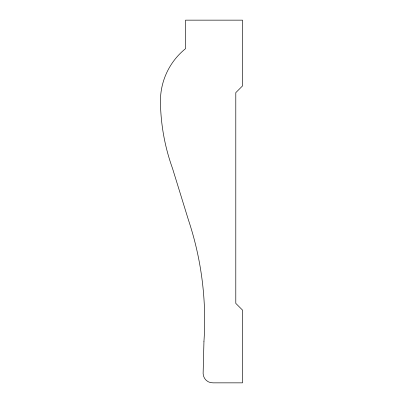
<?xml version="1.0" encoding="UTF-8"?>
<svg xmlns="http://www.w3.org/2000/svg" width="403" height="403" viewBox="0 0 403 403"><rect width="100%" height="100%" fill="white"/><g stroke="black" fill="none" stroke-linecap="round" stroke-linejoin="round"><path stroke-width="0.6" d="M203.958 341.291L203.122 373.616A9.591 9.591 0 0 0 213.187 382.85L242.546 382.85L242.546 310.134L235.795 303.378L235.795 92.645L242.546 85.889L242.546 20.15L185.506 20.15L185.506 48.698A67.246 67.246 0 0 0 160.454 102.427A204.14 204.14 0 0 0 172.499 168.338L188.438 219.973A316.939 316.939 0 0 1 203.958 341.291"/></g></svg>
